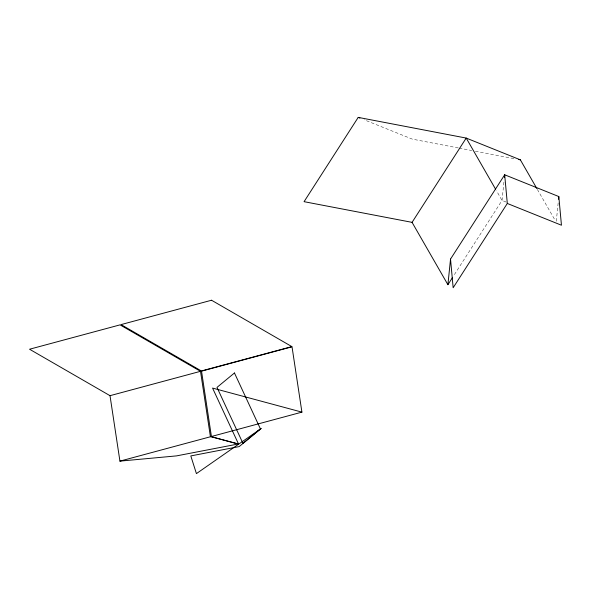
<?xml version="1.0" encoding="UTF-8"?>
<svg xmlns="http://www.w3.org/2000/svg" width="591" height="591" viewBox="0 0 591 591"><rect width="100%" height="100%" fill="white"/><g stroke="black" fill="none" stroke-linecap="round" stroke-linejoin="round"><path stroke-width="0.44" stroke-dasharray="2.96 2.22" d="M503.924 182.109L502.047 200.423L453.363 276.204M556.286 221.27L558.259 202.041M458.261 147.942L412.355 139.144L364.137 119.766M459.155 148.112L471.758 150.528M475.356 151.215L515.862 158.972M506.28 202.129L502.047 200.423L496.536 190.834M537.359 189.415L555.274 220.591"/><path stroke-width="0.89" d="M536.894 188.61L520.361 159.836L466.21 138.072L358.212 117.387L304.07 201.671L412.067 222.356L447.904 284.707L450.527 259.072L504.677 174.788L558.82 196.552L561.45 225.223L507.307 203.459L504.677 174.788L504.396 177.536M558.539 199.293L558.82 196.552M412.067 222.356L466.21 138.072L495.613 189.238M447.904 284.707L452.374 277.748M507.307 203.459L453.157 287.743L450.527 259.072M200.512 371.318L120.047 324.865L29.55 349.229L110.015 395.682L200.512 371.318L210.426 436.764M119.929 461.128L210.832 436.653L238.129 444.004L176.51 455.89L119.929 461.128L110.015 395.682M301.92 412.134L211.024 436.609L238.52 444.011L212.561 388.073L301.92 412.134L292.02 346.799L201.524 371.155L211.423 436.498M518.558 159.489L520.361 159.836M358.212 117.387L359.904 118.067M234.464 372.98L216.986 387.393L242.945 443.324L260.424 428.911L234.464 372.98M261.089 428.527L239.178 446.589L190.804 455.92L196.419 473.613L261.089 428.527M211.541 300.235L121.044 324.599L201.376 370.971L291.873 346.607L211.541 300.235"/></g></svg>
